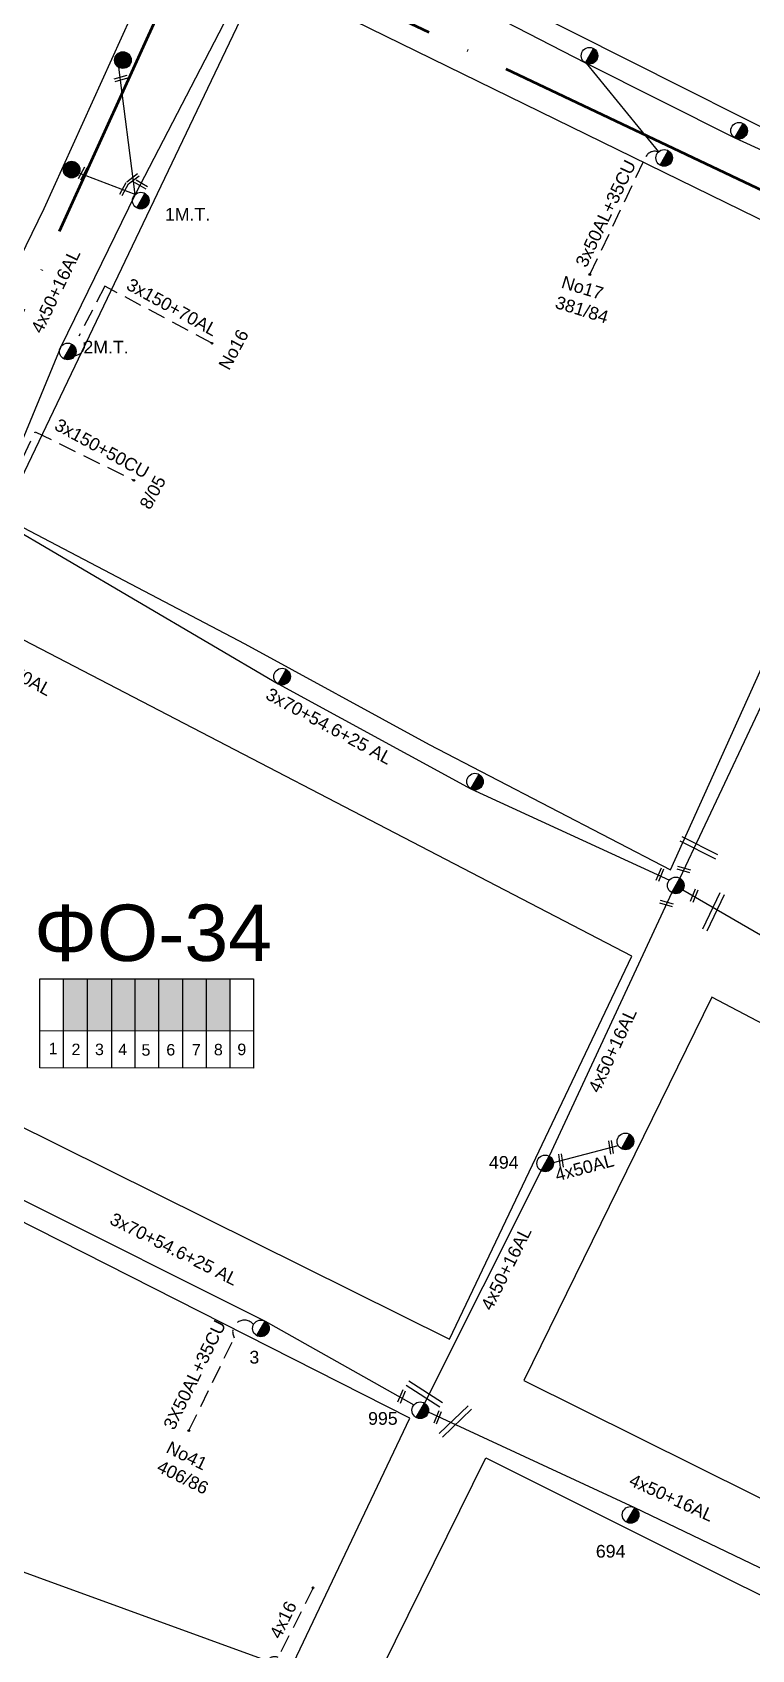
# Model space of a CAD drawing. Header units: millimetres. Extents: x 4998 to 7216, y 1887 to 2914.
# Drawn here: x 5492.8 to 5594.9, y 2149.7 to 2379.1 of the extents above; entities that cross this region are included whole.
import ezdxf
from ezdxf.enums import TextEntityAlignment as Align

# ---------------------------------------------------------------- set-up
doc = ezdxf.new("R2010")
doc.units = ezdxf.units.MM
doc.linetypes.add('ACAD_ISO04W100', pattern=[30, 24, -3, 0, -3])
doc.linetypes.add('DASHED', pattern=[19.05, 12.7, -6.35])
for name, color, linetype, lineweight in [('3x150+50', 7, 'Continuous', 30), ('3x150+70AL', 7, 'DASHED', 30), ('3x70+54.6+25 AL', 7, 'SYN_LINE', 30), ('4x16', 7, 'Continuous', 30), ('4x50+16AL', 7, 'Continuous', 30), ('4x50AL', 7, 'Continuous', 30), ('Υπόβαθρο ΔΕΗ', 7, 'Continuous', 30)]:
    doc.layers.add(name, color=color, linetype=linetype, lineweight=lineweight)
for name, color, linetype in [('3X50AL+35CU', 7, 'Continuous'), ('Pillar OTE', 7, 'Continuous'), ('text_kalodion', 7, 'Continuous'), ('ΑΓΝΩΣΤΟ ΕΝΑΕΡΙΟ ΚΑΛΩΔΙΟ', 7, 'Continuous'), ('Επιγραφές - Σχήματα', 7, 'Continuous'), ('Καλώδια ΧΤ   3x150AL+50CU', 7, 'DASHED'), ('Μηχανική τομή', 7, 'Continuous'), ('Στύλος Ξύλινος', 7, 'Continuous'), ('Στύλος Ξύλινος @ 1', 7, 'Continuous'), ('Στύλος ΦΜ', 7, 'Continuous'), ('Στύλος ΦΜ @ 1', 7, 'Continuous'), ('Συνδέσεις', 7, 'Continuous'), ('Τομή', 7, 'Continuous')]:
    doc.layers.add(name, color=color, linetype=linetype)
doc.styles.add('arial', font='ARIAL.TTF')
doc.styles.get("Standard").update_dxf_attribs({"font": 'ARIAL.TTF'})
doc.linetypes.add('SYN_LINE', pattern='A,0.5,-0.0001,["/\\/\\/\\/",Standard,S=0.1,R=0,X=0,Y=-0.05],-0.25', length=0.7501)

# ---------------------------------------------------------------- blocks, each defined once
blk = doc.blocks.new('ΥΠΑΡΧΩΝ ΤΣΙΜΕΝΤΕΝΙΟΣ ΣΤΥΛΟΣ')
at = {"layer": 'Στύλος ΦΜ'}
blk.add_hatch(color=7, dxfattribs=at).paths.add_polyline_path([(-1.29, -2.28, 0.574793), (2.62, 0, 0.268822), (1.3, 2.27)])
at = {"layer": 'Στύλος ΦΜ', "color": 7}
blk.add_line((-1.29, -2.28), (1.3, 2.27), dxfattribs=at)
blk.add_circle((0, 0), 2.62, dxfattribs=at)
at = {"layer": 'Στύλος ΦΜ', "flags": 4}
for tag, p in [('ΑΡΙΘΜΟΣ', (-4.68, 8.05)), ('ΤΥΠΟΣ', (-4.91, 3.03))]:
    blk.add_attdef(tag, p, '', height=4, dxfattribs=at)
blk = doc.blocks.new('ΥΠΑΡΧΩΝ ΞΥΛΙΝΟΣ ΣΤΥΛΟΣ')
at = {"layer": 'Στύλος Ξύλινος'}
h = blk.add_hatch(color=7, dxfattribs=at)
h.paths.add_polyline_path([(-2.62, 0, 0.270008), (-1.29, -2.28), (1.3, 2.27, 0.576266)])
h.paths.add_polyline_path([(-1.29, -2.28, 0.574793), (2.62, 0, 0.268822), (1.3, 2.27)])
at = {"layer": 'Στύλος Ξύλινος', "color": 7}
blk.add_line((-1.29, -2.28), (1.3, 2.27), dxfattribs=at)
blk.add_circle((0, 0), 2.62, dxfattribs=at)
at = {"layer": 'Στύλος Ξύλινος', "flags": 4}
for tag, p in [('ΑΡΙΘΜΟΣ', (-4.91, 8.6)), ('ΤΥΠΟΣ', (-4.85, 3.39))]:
    blk.add_attdef(tag, p, '', height=4, dxfattribs=at)
blk = doc.blocks.new('ΜΗΧΑΝΙΚΗ ΤΟΜΗ')
at = {"layer": 'Μηχανική τομή', "ltscale": 40}
for p, q in [((-1.89, 0.78), (5.68, 0.78)), ((-1.89, -0.78), (5.68, -0.78))]:
    blk.add_line(p, q, dxfattribs=at)
blk = doc.blocks.new('_ΣΥΝΔΕΣΗ')
at = {"layer": 'Συνδέσεις', "linetype": 'SYN_LINE', "ltscale": 40}
blk.add_hatch(color=256, dxfattribs=at).paths.add_polyline_path([(0.5, -0.01, 1), (-0.5, -0.01, 1)])
at = {"layer": 'Συνδέσεις'}
blk.add_circle((0, -0.01), 0.5, dxfattribs=at)
blk = doc.blocks.new('ΤΟΜΗ')
at = {"layer": 'Τομή', "ltscale": 40}
for p, q in [((-5.68, 0), (17.06, 0)), ((-5.68, -2.77), (17.06, -2.77))]:
    blk.add_line(p, q, dxfattribs=at)

msp = doc.modelspace()

# ---------------------------------------------------------------- hatches: boundary and pattern name
at = {"layer": 'Καλώδια ΧΤ   3x150AL+50CU', "linetype": 'DASHED', "lineweight": -3, "ltscale": 0.2}
h = msp.add_hatch(color=85, dxfattribs=at)
h.dxf.hatch_style = 1
h.paths.add_polyline_path([(5500.66, 2244.85), (5497.22, 2244.85), (5497.22, 2237.49), (5500.66, 2237.49)])
h = msp.add_hatch(color=5, dxfattribs=at)
h.dxf.hatch_style = 1
h.paths.add_polyline_path([(5500.66, 2237.49), (5504.1, 2237.48), (5504.1, 2244.85), (5500.66, 2244.85)])
h = msp.add_hatch(color=6, dxfattribs=at)
h.dxf.hatch_style = 1
h.paths.add_polyline_path([(5507.4, 2244.85), (5504.1, 2244.85), (5504.1, 2237.48), (5507.4, 2237.48)])
h = msp.add_hatch(color=1, dxfattribs=at)
h.dxf.hatch_style = 1
h.paths.add_polyline_path([(5507.4, 2237.48), (5510.78, 2237.48), (5510.78, 2244.85), (5507.4, 2244.85)])
h = msp.add_hatch(color=27, dxfattribs=at)
h.dxf.hatch_style = 1
h.paths.add_polyline_path([(5510.78, 2237.48), (5514.18, 2237.47), (5514.18, 2244.85), (5510.78, 2244.85)])
h = msp.add_hatch(color=2, dxfattribs=at)
h.dxf.hatch_style = 1
h.paths.add_polyline_path([(5514.12, 2237.48), (5517.52, 2237.47), (5517.52, 2244.85), (5514.12, 2244.85)])
h = msp.add_hatch(color=151, dxfattribs=at)
h.dxf.hatch_style = 1
h.paths.add_polyline_path([(5517.46, 2237.48), (5520.85, 2237.48), (5520.85, 2244.85), (5517.46, 2244.85)])

# ---------------------------------------------------------------- linework, layer by layer
at = {"layer": '3x150+50', "color": 2, "linetype": 'DASHED', "lineweight": -3, "ltscale": 0.2}
msp.add_lwpolyline([(5486.75, 2306.85, -0.971691), (5489.91, 2315.39), (5493.22, 2322.43), (5507.23, 2315.54)], format="xyb", dxfattribs=at)
at = {"layer": '3x150+70AL', "color": 133, "linetype": 'DASHED', "lineweight": -3, "ltscale": 0.2}
msp.add_lwpolyline([(5518.31, 2334.99), (5503.12, 2343.07), (5499.42, 2335.98, -0.781458), (5498.89, 2333.28, 14.435222)], format="xyb", dxfattribs=at)
at = {"layer": '3X50AL+35CU', "color": 173, "linetype": 'DASHED', "lineweight": -3, "ltscale": 0.2}
msp.add_lwpolyline([(5571.92, 2344.73), (5579.86, 2361.41, -0.395554), (5581.65, 2362.11, -1.50218)], format="xyb", dxfattribs=at)
at = {"layer": '3X50AL+35CU', "color": 85, "linetype": 'DASHED', "lineweight": -3, "ltscale": 0.2}
msp.add_lwpolyline([(5515.03, 2180.75), (5521.48, 2193.9, -0.934746), (5524.21, 2195.79, -32.982211)], format="xyb", dxfattribs=at)
at = {"layer": '3x70+54.6+25 AL', "color": 6, "linetype": 'SYN_LINE', "lineweight": -3, "ltscale": 20}
msp.add_lwpolyline([(5487.75, 2310.13), (5527.68, 2286.67), (5555.05, 2271.79), (5583.22, 2258.84)], dxfattribs=at)
at = {"layer": '3x70+54.6+25 AL', "color": 133, "linetype": 'SYN_LINE', "lineweight": -3, "ltscale": 20}
msp.add_lwpolyline([(5597.36, 2285.98), (5584.71, 2259.11)], dxfattribs=at)
at = {"layer": '3x70+54.6+25 AL', "color": 5, "linetype": 'SYN_LINE', "lineweight": -3, "ltscale": 20}
msp.add_lwpolyline([(5668.8, 2213.91), (5642.91, 2225.69), (5616.94, 2238.98), (5585.1, 2257.43)], dxfattribs=at)
at = {"layer": '3x70+54.6+25 AL', "color": 85, "linetype": 'SYN_LINE', "lineweight": -3, "ltscale": 20}
msp.add_lwpolyline([(5464.07, 2226.44), (5477.5, 2220.88), (5490.91, 2213.78), (5525.84, 2196.27), (5546.97, 2184.41)], dxfattribs=at)
at = {"layer": '4x16', "color": 27, "linetype": 'DASHED', "lineweight": -3, "ltscale": 0.2}
msp.add_lwpolyline([(5532.65, 2158.44), (5527.71, 2148.57, 0.672386), (5526.08, 2147.06, 5.104162)], format="xyb", dxfattribs=at)
at = {"layer": '4x50+16AL', "color": 173, "lineweight": -3, "ltscale": 0.2}
msp.add_lwpolyline([(5529, 2397.17), (5551.71, 2384.86), (5571.3, 2374.75), (5592.52, 2364.11), (5622.91, 2350.23)], dxfattribs=at)
at = {"layer": '4x50+16AL', "color": 133, "lineweight": -3, "ltscale": 0.2}
msp.add_lwpolyline([(5521.25, 2382.78), (5507.39, 2356.06), (5496.85, 2334.46), (5487.53, 2312.01)], dxfattribs=at)
at = {"layer": '4x50+16AL', "color": 6, "lineweight": -3, "ltscale": 0.2}
for points in [[(5583.54, 2257.07), (5566.17, 2219.68)], [(5565.01, 2217.63), (5548.45, 2184.66)]]:
    msp.add_lwpolyline(points, dxfattribs=at)
at = {"layer": '4x50+16AL', "color": 1, "lineweight": -3, "ltscale": 0.2}
msp.add_lwpolyline([(5642.41, 2135.75), (5606.58, 2156.21), (5578.3, 2169.82), (5549.01, 2183.37)], dxfattribs=at)
at = {"layer": '4x50AL', "color": 173, "lineweight": -3, "ltscale": 0.2}
msp.add_lwpolyline([(5571.41, 2374.69), (5581.65, 2362.11)], dxfattribs=at)
at = {"layer": '4x50AL', "color": 6, "lineweight": -3, "ltscale": 0.2}
msp.add_lwpolyline([(5566.76, 2218.76), (5575.95, 2221.21)], dxfattribs=at)
at = {"layer": 'Pillar OTE', "lineweight": -3, "ltscale": 40}
for points in [[(5493.89, 2232.21), (5493.89, 2244.85), (5524.22, 2244.85), (5524.22, 2232.18), (5493.89, 2232.21)], [(5497.22, 2232.21), (5497.22, 2244.85)], [(5500.66, 2232.21), (5500.66, 2244.85)], [(5504.1, 2232.2), (5504.1, 2244.85)], [(5507.4, 2232.2), (5507.4, 2244.85)], [(5510.78, 2232.2), (5510.78, 2244.85)], [(5514.18, 2232.19), (5514.18, 2244.85)], [(5517.52, 2232.19), (5517.52, 2244.85)], [(5520.9, 2232.19), (5520.9, 2244.85)], [(5493.89, 2237.49), (5524.22, 2237.46)]]:
    msp.add_lwpolyline(points, dxfattribs=at)
at = {"layer": 'ΑΓΝΩΣΤΟ ΕΝΑΕΡΙΟ ΚΑΛΩΔΙΟ', "color": 133, "linetype": 'SYN_LINE', "lineweight": -3, "ltscale": 15}
msp.add_lwpolyline([(5507.39, 2356.06), (5505.1, 2374.12)], dxfattribs=at)
at = {"layer": 'ΑΓΝΩΣΤΟ ΕΝΑΕΡΙΟ ΚΑΛΩΔΙΟ', "color": 133, "linetype": 'SYN_LINE', "lineweight": -3, "ltscale": 11}
msp.add_lwpolyline([(5507.39, 2356.06), (5499.46, 2359.1)], dxfattribs=at)
at = {"layer": 'Υπόβαθρο ΔΕΗ', "color": 1, "linetype": 'ACAD_ISO04W100', "lineweight": 50, "ltscale": 2}
msp.add_lwpolyline([(6875.63, 2894.56), (6877.34, 2846.94), (6789.46, 2728.42), (6770.52, 2707.68), (6735.34, 2642.61), (6643.69, 2588.11), (6538.68, 2544.64), (6459.34, 2483.54), (6366.41, 2440.13), (6240.21, 2423.29), (6175.15, 2420.75), (6157.42, 2411.94), (6117.06, 2377.02), (6097.86, 2354.42), (6056.76, 2253.54), (6013.41, 2177.22), (5914.93, 2205.37), (5712.02, 2301.75), (5516.53, 2394.53), (5477.12, 2307.98), (5198.63, 2458.37), (5075.92, 2223.97), (5041.82, 2232.51)], dxfattribs=at)
at = {"layer": 'Υπόβαθρο ΔΕΗ', "color": 7, "lineweight": -3}
for points in [[(5308.03, 2498.65), (5340.61, 2482.43), (5421.23, 2440.28), (5400.36, 2404.4), (5411.23, 2398.64), (5432.37, 2433.7), (5481.61, 2403.73), (5509.52, 2387.37), (5494.43, 2354.05), (5476.54, 2317.29), (5419.49, 2347.29), (5389.35, 2365.05), (5272.4, 2427.45)], [(5550.54, 2437.17), (5530.66, 2398.24), (5553.92, 2386.99), (5624.6, 2351.38), (5643.08, 2391.61)], [(5525.32, 2387.2), (5488.64, 2310.34), (5522.96, 2292.34), (5549.12, 2278.05), (5583.35, 2260.3), (5619.78, 2340.96)], [(5483.19, 2297.23), (5455.1, 2241.81), (5552.02, 2193.72), (5577.9, 2248.03)], [(5628.82, 2221.42), (5589.22, 2242.24), (5562.55, 2187.86), (5603.39, 2167.58)], [(5490.14, 2211.04), (5469.76, 2168.64), (5529.45, 2146.93), (5546.4, 2182.51)], [(5557.15, 2176.91), (5630.71, 2140.16), (5615.02, 2111.08), (5540.65, 2143.49)]]:
    msp.add_lwpolyline(points, close=True, dxfattribs=at)

# ---------------------------------------------------------------- block references
at = {"layer": 'Μηχανική τομή', "lineweight": -3}
for p, xscale, yscale, zscale, rotation in [((5505.83, 2372.63), 0.2499999999999677, 0.2499999999999677, 0.2499999999999677, 194.8894585306539), ((5500.15, 2359.47), 0.2499999999999676, 0.2499999999999676, 0.2499999999999676, 241.8893312382598), ((5507.47, 2358.55), 0.2499999999999677, 0.2499999999999677, 0.2499999999999677, 217.8208157412532), ((5506.02, 2357.22), 0.2499999999999676, 0.2499999999999676, 0.2499999999999676, 241.8893312382598), ((5508.66, 2357.24), 0.2499999999999677, 0.2499999999999677, 0.2499999999999677, 149.7466647832102), ((5582.03, 2260.01), 0.2499999999999677, 0.2499999999999677, 0.2499999999999677, 247.5537737864519), ((5584.77, 2260.49), 0.2499999999999676, 0.2499999999999676, 0.2499999999999676, 344.4789612359463), ((5586.88, 2257.03), 0.2499999999999677, 0.2499999999999677, 0.2499999999999677, 247.5537737864519), ((5582.31, 2255.68), 0.2499999999999676, 0.2499999999999676, 0.2499999999999676, 344.4789612359463), ((5574.84, 2221.42), 0.2499999999999676, 0.2499999999999676, 0.2499999999999676, 278.1394157532706), ((5567.73, 2219.52), 0.2499999999999676, 0.2499999999999676, 0.2499999999999676, 278.1394157532706), ((5545.38, 2186.01), 0.2499999999999677, 0.2499999999999677, 0.2499999999999677, 247.5537737864519), ((5550.49, 2183.04), 0.2499999999999677, 0.2499999999999677, 0.2499999999999677, 247.5537737864519)]:
    msp.add_blockref('ΜΗΧΑΝΙΚΗ ΤΟΜΗ', p, dxfattribs=dict(at, xscale=xscale, yscale=yscale, zscale=zscale, rotation=rotation))
at = {"layer": 'Στύλος Ξύλινος @ 1', "lineweight": -3, "ltscale": 40, "xscale": 0.4499999999997534, "yscale": 0.4499999999997534, "zscale": 0.4499999999997534}
for p in [(5505.68, 2375.14), (5498.4, 2359.61)]:
    msp.add_blockref('ΥΠΑΡΧΩΝ ΞΥΛΙΝΟΣ ΣΤΥΛΟΣ', p, dxfattribs=at)
at = {"layer": 'Στύλος ΦΜ @ 1', "lineweight": -3, "ltscale": 40}
for p, xscale, yscale, zscale in [((5571.88, 2375.77), 0.4499999999996872, 0.4499999999996872, 0.4499999999996872), ((5593.1, 2365.13), 0.4499999999996872, 0.4499999999996872, 0.4499999999996872), ((5582.47, 2361.27), 0.4499999999996872, 0.4499999999996872, 0.4499999999996872), ((5528.26, 2287.7), 0.4499999999997795, 0.4499999999997795, 0.4499999999997795), ((5555.63, 2272.81), 0.4499999999997795, 0.4499999999997795, 0.4499999999997795), ((5584.12, 2258.09), 0.4499999999997795, 0.4499999999997795, 0.4499999999997795), ((5576.98, 2221.77), 0.4499999999998842, 0.4499999999998842, 0.4499999999998842)]:
    msp.add_blockref('ΥΠΑΡΧΩΝ ΤΣΙΜΕΝΤΕΝΙΟΣ ΣΤΥΛΟΣ', p, dxfattribs=dict(at, xscale=xscale, yscale=yscale, zscale=zscale))
ref = msp.add_blockref('ΥΠΑΡΧΩΝ ΤΣΙΜΕΝΤΕΝΙΟΣ ΣΤΥΛΟΣ', (5508.21, 2355.22), dxfattribs=dict(at, xscale=0.4499999999996872, yscale=0.4499999999996872, zscale=0.4499999999996872))
ref.add_attrib('ΤΥΠΟΣ', '1M.T.', (5511.63, 2352.36), dxfattribs={"layer": 'Στύλος ΦΜ', "height": 1.8, "flags": 4})
ref = msp.add_blockref('ΥΠΑΡΧΩΝ ΤΣΙΜΕΝΤΕΝΙΟΣ ΣΤΥΛΟΣ', (5497.84, 2333.82), dxfattribs=dict(at, xscale=0.4499999999996872, yscale=0.4499999999996872, zscale=0.4499999999996872))
ref.add_attrib('ΤΥΠΟΣ', '2M.T.', (5500.07, 2333.53), dxfattribs={"layer": 'Στύλος ΦΜ', "height": 1.8, "flags": 4})
ref = msp.add_blockref('ΥΠΑΡΧΩΝ ΤΣΙΜΕΝΤΕΝΙΟΣ ΣΤΥΛΟΣ', (5565.59, 2218.66), dxfattribs=dict(at, xscale=0.4499999999998842, yscale=0.4499999999998842, zscale=0.4499999999998842))
ref.add_attrib('ΤΥΠΟΣ', '494', (5557.62, 2217.9), dxfattribs={"layer": 'Στύλος ΦΜ', "height": 1.8, "flags": 4})
ref = msp.add_blockref('ΥΠΑΡΧΩΝ ΤΣΙΜΕΝΤΕΝΙΟΣ ΣΤΥΛΟΣ', (5525.25, 2195.25), dxfattribs=dict(at, xscale=0.4500000000001872, yscale=0.4500000000001872, zscale=0.4500000000001872))
ref.add_attrib('ΤΥΠΟΣ', '3', (5523.62, 2190.27), dxfattribs={"layer": 'Στύλος ΦΜ', "height": 1.8, "flags": 4})
ref = msp.add_blockref('ΥΠΑΡΧΩΝ ΤΣΙΜΕΝΤΕΝΙΟΣ ΣΤΥΛΟΣ', (5547.86, 2183.64), dxfattribs=dict(at, xscale=0.450000000000371, yscale=0.450000000000371, zscale=0.450000000000371))
ref.add_attrib('ΤΥΠΟΣ', '995', (5540.46, 2181.58), dxfattribs={"layer": 'Στύλος ΦΜ', "height": 1.8, "rotation": 360, "flags": 4})
ref = msp.add_blockref('ΥΠΑΡΧΩΝ ΤΣΙΜΕΝΤΕΝΙΟΣ ΣΤΥΛΟΣ', (5577.71, 2168.8), dxfattribs=dict(at, xscale=0.4500000000001698, yscale=0.4500000000001698, zscale=0.4500000000001698))
ref.add_attrib('ΤΥΠΟΣ', '694', (5572.78, 2162.74), dxfattribs={"layer": 'Στύλος ΦΜ', "height": 1.8, "rotation": 360, "flags": 4})
at = {"layer": 'Συνδέσεις', "lineweight": -3, "xscale": 0.25, "yscale": 0.25, "zscale": 0.25}
for p in [(5571.93, 2344.74), (5518.31, 2334.99), (5507.23, 2315.54), (5515.03, 2180.75), (5532.65, 2158.45)]:
    msp.add_blockref('_ΣΥΝΔΕΣΗ', p, dxfattribs=at)
at = {"layer": 'Τομή', "lineweight": -3}
for p, xscale, yscale, zscale, rotation in [((5586.26, 2264.4), 0.2499999999999996, 0.2499999999999996, 0.2499999999999996, 333.0662972907041), ((5590.37, 2255.45), 0.2499999999999996, 0.2499999999999996, 0.2499999999999996, 244.4829196212499), ((5549.47, 2184.86), 0.2499999999999995, 0.2499999999999995, 0.2499999999999995, 147.1450006815351), ((5551.58, 2181.33), 0.2499999999999995, 0.2499999999999995, 0.2499999999999995, 43.77163372548266)]:
    msp.add_blockref('ΤΟΜΗ', p, dxfattribs=dict(at, xscale=xscale, yscale=yscale, zscale=zscale, rotation=rotation))

# ---------------------------------------------------------------- texts
at = {"lineweight": -3, "ltscale": 30, "char_height": 1.63, "width": 11.2573, "attachment_point": 1}
for s, insert in [('1', (5495.14, 2235.77)), ('2', (5498.38, 2235.64)), ('3', (5501.71, 2235.64)), ('4', (5505.01, 2235.64)), ('5', (5508.31, 2235.56)), ('6', (5511.83, 2235.59)), ('7', (5515.46, 2235.59)), ('8', (5518.58, 2235.61)), ('9', (5521.91, 2235.64))]:
    msp.add_mtext(s, dxfattribs=dict(at, insert=insert))
at = {"layer": 'text_kalodion', "linetype": 'Continuous', "lineweight": -3, "ltscale": 0.2}
for s, rotation, p in [('3x50AL+35CU', 64.3279, (5574.17, 2353.39)), ('4x50+16AL', 64.3279, (5496.12, 2342.39)), ('3x150+70AL', 331.2627, (5512.66, 2340.11)), ('3x150+50CU', 331.2627, (5502.7, 2320.08)), ('3x150+70AL', 331.2627, (5489.13, 2289.07)), ('3x70+54.6+25 AL', 331.4603, (5534.93, 2280.68)), ('4x50+16AL', 65.0812, (5575.13, 2234.69)), ('4x50AL', 14.9442, (5571.16, 2218.07)), ('3x70+54.6+25 AL', 333.3895, (5512.93, 2206.51)), ('4x50+16AL', 63.3352, (5560.05, 2203.76)), ('3X50AL+35CU', 63.8686, (5515.84, 2188.67)), ('4x50+16AL', 335.5538, (5583.53, 2171.25)), ('4x16', 63.8686, (5528.4, 2153.92))]:
    msp.add_text(s, height=1.8, rotation=rotation, dxfattribs=at).set_placement(p, align=Align.MIDDLE_CENTER)
at = {"layer": 'Επιγραφές - Σχήματα', "lineweight": -3, "insert": (5493.07, 2255.36), "char_height": 8, "width": 15.5504, "attachment_point": 1, "style": 'arial'}
msp.add_mtext('ΦO-34', dxfattribs=at)
at = {"layer": 'Υπόβαθρο ΔΕΗ', "lineweight": -3, "char_height": 1.8, "attachment_point": 1, "style": 'arial'}
for s, insert, width, rotation in [('No17\\P381/84', (5568.28, 2344.61), 11.5737, 342.9016), ('\\PNo16', (5516.51, 2333.31), 11.5737, 61.5809), ('\\P8/05', (5505.3, 2313.53), 11.5737, 61.5809), ('No41\\P406/86', (5512.45, 2179.34), 9.1232, 333.8283)]:
    msp.add_mtext(s, dxfattribs=dict(at, insert=insert, width=width, rotation=rotation))

doc.saveas('drawing.dxf')
